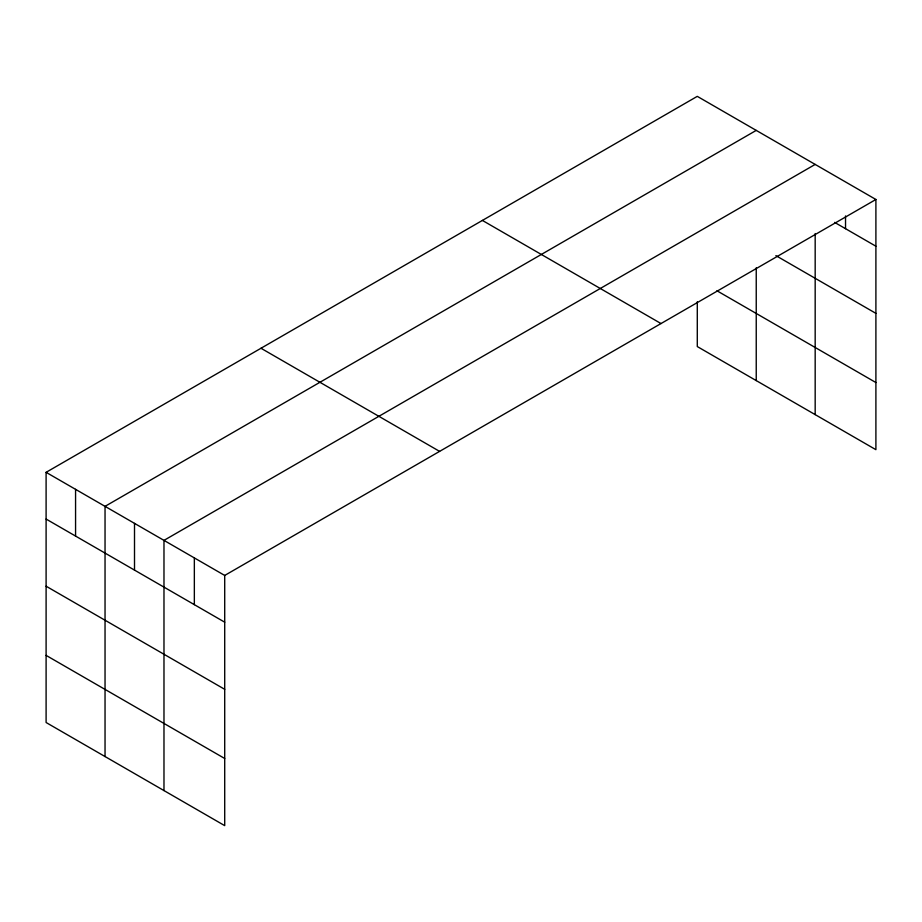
<?xml version="1.0" encoding="UTF-8"?>
<svg xmlns="http://www.w3.org/2000/svg" width="922" height="922" viewBox="0 0 922 922"><rect width="100%" height="100%" fill="white"/><g stroke="black" fill="none" stroke-linecap="round" stroke-linejoin="round"><path stroke-width="1.38" d="M46.1 472.329L224.714 575.443L224.714 825.639L46.1 722.514L46.1 472.329L697.286 96.361L875.9 199.486L875.9 449.671L697.286 346.557L697.286 301.794M756.236 130.394L105.039 506.351L105.039 756.547M815.175 164.427L163.978 540.384L163.978 790.58M224.714 575.443L875.9 199.486M834.606 222.386L875.9 246.22M775.875 255.613L875.9 313.365M716.936 290.764L875.9 382.538M482.402 220.427L661.005 323.553M260.995 348.262L439.598 451.377M46.1 519.063L224.714 622.189M46.1 586.208L224.714 689.322M46.1 655.381L224.714 758.495M845.532 215.944L845.532 228.691M815.175 233.543L815.175 414.612M756.236 267.795L756.236 380.59M194.346 557.914L194.346 604.659M134.508 523.373L134.508 570.107M75.569 489.34L75.569 536.085"/></g></svg>
